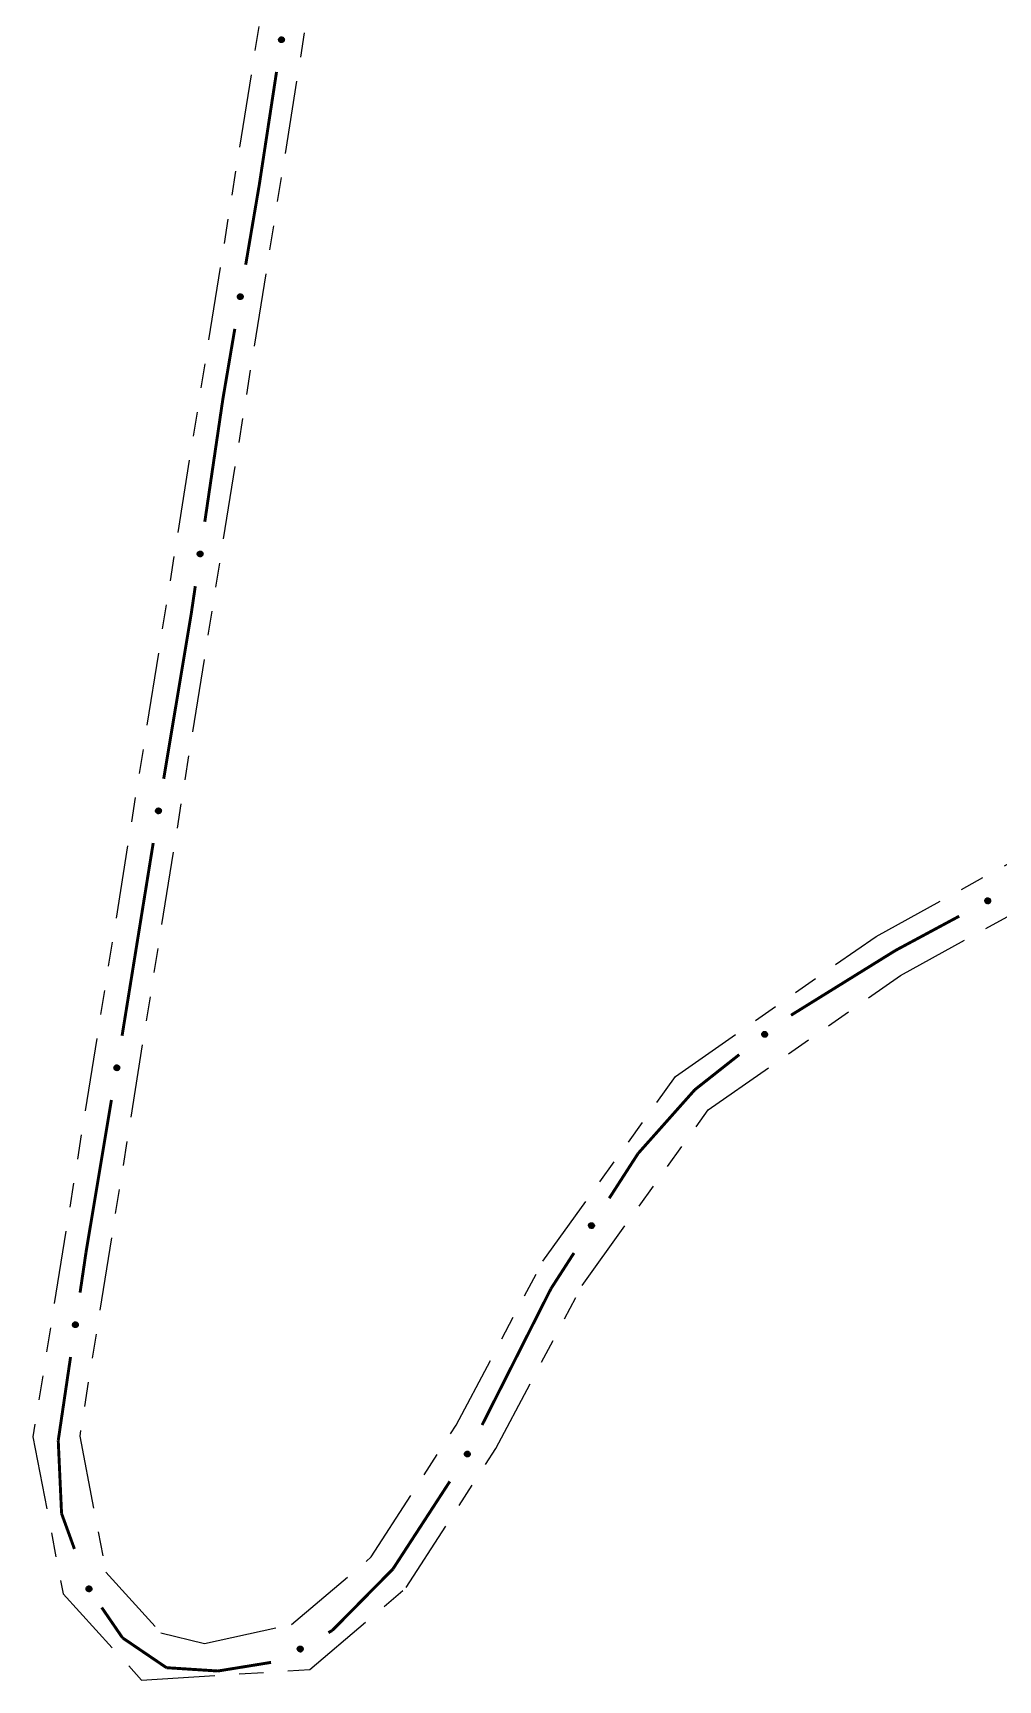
# Model space of a CAD drawing. Extents: x 209193 to 212081, y 4877574 to 4880493.
# Drawn here: x 211621 to 211680.4, y 4878668.2 to 4878769.4 of the extents above; entities that cross this region are included whole.
import ezdxf

# ---------------------------------------------------------------- set-up
doc = ezdxf.new("R2010")
doc.units = 0
doc.header["$LTSCALE"] = 1.5
doc.header["$MEASUREMENT"] = 0
doc.linetypes.add('TRACO_25', pattern=[8, 3, -1, 1, -1, 1, -1])
doc.layers.add('SV-EIXO-RUA-N-PAV', color=6, linetype='CONTINUOUS')
doc.layers.add('SV-RUA-NAO-PAV', color=7, linetype='CONTINUOUS')

msp = doc.modelspace()

# ---------------------------------------------------------------- linework, layer by layer
at = {"layer": 'SV-EIXO-RUA-N-PAV'}
for points in [[(211636.44934, 4878769.118975), (211636.478863, 4878769.079982), (211636.496264, 4878769.040433), (211636.501282, 4878769.00327), (211636.497154, 4878768.969274), (211636.489014, 4878768.934969), (211636.473176, 4878768.902194), (211636.44754, 4878768.869711), (211636.408633, 4878768.839821), (211636.366947, 4878768.824658), (211636.330776, 4878768.817789), (211636.295079, 4878768.820052), (211636.261886, 4878768.828519), (211636.228385, 4878768.846096), (211636.195721, 4878768.872397), (211636.166611, 4878768.912247), (211636.149818, 4878768.951137), (211636.145908, 4878768.98721), (211636.148411, 4878769.023083), (211636.157141, 4878769.058006), (211636.172874, 4878769.090089), (211636.199414, 4878769.122929), (211636.239126, 4878769.151139), (211636.277723, 4878769.168331), (211636.313732, 4878769.172747), (211636.348994, 4878769.169488), (211636.3835, 4878769.161741), (211636.417109, 4878769.147192), (211636.44934, 4878769.118975)], [(211633.920398, 4878753.318788), (211633.949263, 4878753.279306), (211633.965998, 4878753.23947), (211633.970392, 4878753.202228), (211633.965695, 4878753.168306), (211633.95698, 4878753.134143), (211633.940594, 4878753.101638), (211633.914417, 4878753.06959), (211633.875014, 4878753.040356), (211633.83308, 4878753.025895), (211633.796799, 4878753.019633), (211633.761144, 4878753.022495), (211633.728098, 4878753.031517), (211633.694897, 4878753.049654), (211633.662678, 4878753.0765), (211633.634242, 4878753.116832), (211633.618103, 4878753.155998), (211633.614799, 4878753.192132), (211633.617903, 4878753.227958), (211633.627218, 4878753.262729), (211633.643486, 4878753.294544), (211633.670574, 4878753.326935), (211633.710754, 4878753.354474), (211633.749633, 4878753.371016), (211633.785711, 4878753.374828), (211633.820914, 4878753.370977), (211633.855285, 4878753.362653), (211633.888646, 4878753.347542), (211633.920398, 4878753.318788)], [(211631.447522, 4878737.514446), (211631.47725, 4878737.47561), (211631.494858, 4878737.436153), (211631.500073, 4878737.399017), (211631.496124, 4878737.364999), (211631.488164, 4878737.330652), (211631.472499, 4878737.297794), (211631.447034, 4878737.265177), (211631.408285, 4878737.235082), (211631.36668, 4878737.2197), (211631.330545, 4878737.21264), (211631.294837, 4878737.214715), (211631.2616, 4878737.223007), (211631.228007, 4878737.240408), (211631.195204, 4878737.266536), (211631.165886, 4878737.306232), (211631.148888, 4878737.345033), (211631.144788, 4878737.381085), (211631.147102, 4878737.416971), (211631.155648, 4878737.451939), (211631.171211, 4878737.484105), (211631.197578, 4878737.517085), (211631.237142, 4878737.545503), (211631.275647, 4878737.562898), (211631.311632, 4878737.567503), (211631.346911, 4878737.56443), (211631.381458, 4878737.556865), (211631.415143, 4878737.542493), (211631.447522, 4878737.514446)], [(211628.890073, 4878721.719133), (211628.919259, 4878721.679887), (211628.936317, 4878721.640189), (211628.941015, 4878721.602984), (211628.936594, 4878721.569025), (211628.928158, 4878721.534792), (211628.912037, 4878721.502154), (211628.886122, 4878721.469894), (211628.846959, 4878721.44034), (211628.805144, 4878721.425538), (211628.768915, 4878721.418981), (211628.733238, 4878721.421552), (211628.70012, 4878721.430305), (211628.666772, 4878721.44817), (211628.634336, 4878721.474752), (211628.605571, 4878721.514852), (211628.589114, 4878721.553885), (211628.585515, 4878721.589991), (211628.588327, 4878721.625841), (211628.597359, 4878721.660687), (211628.613367, 4878721.692633), (211628.64019, 4878721.725243), (211628.680144, 4878721.753109), (211628.718888, 4878721.769968), (211628.754934, 4878721.774073), (211628.790166, 4878721.770509), (211628.824604, 4878721.762466), (211628.858087, 4878721.747627), (211628.890073, 4878721.719133)], [(211679.551004, 4878716.098283), (211679.564412, 4878716.145318), (211679.585554, 4878716.183), (211679.612233, 4878716.209354), (211679.64188, 4878716.226495), (211679.674187, 4878716.240614), (211679.709899, 4878716.247664), (211679.751268, 4878716.246708), (211679.798545, 4878716.233589), (211679.835723, 4878716.209395), (211679.86296, 4878716.184621), (211679.882613, 4878716.154735), (211679.895804, 4878716.123122), (211679.901899, 4878716.085784), (211679.900522, 4878716.043869), (211679.88618, 4878715.99665), (211679.8652, 4878715.95985), (211679.838725, 4878715.935037), (211679.808555, 4878715.915469), (211679.7754, 4878715.901449), (211679.740305, 4878715.894731), (211679.698106, 4878715.896195), (211679.651688, 4878715.910968), (211679.614745, 4878715.931473), (211679.589567, 4878715.957593), (211679.570971, 4878715.987729), (211679.556415, 4878716.01996), (211679.547834, 4878716.055563), (211679.551004, 4878716.098283)], [(211665.841332, 4878707.850916), (211665.846327, 4878707.899568), (211665.86057, 4878707.940361), (211665.882241, 4878707.970966), (211665.908444, 4878707.993016), (211665.937791, 4878708.012556), (211665.971725, 4878708.025728), (211666.012627, 4878708.032005), (211666.061467, 4878708.027337), (211666.102297, 4878708.01), (211666.133438, 4878707.990359), (211666.158004, 4878707.964361), (211666.176508, 4878707.935533), (211666.189025, 4878707.899832), (211666.194982, 4878707.85832), (211666.189098, 4878707.809322), (211666.174861, 4878707.769426), (211666.153122, 4878707.740374), (211666.126829, 4878707.715843), (211666.096629, 4878707.696253), (211666.063244, 4878707.683515), (211666.021437, 4878707.677593), (211665.973153, 4878707.68404), (211665.933199, 4878707.697786), (211665.90385, 4878707.719111), (211665.880281, 4878707.745541), (211665.860325, 4878707.774738), (211665.845664, 4878707.808298), (211665.841332, 4878707.850916)], [(211626.331985, 4878705.924407), (211626.360973, 4878705.885015), (211626.377832, 4878705.845232), (211626.382343, 4878705.808004), (211626.377752, 4878705.774067), (211626.369144, 4878705.739877), (211626.35286, 4878705.707321), (211626.326783, 4878705.675191), (211626.287472, 4878705.645835), (211626.245583, 4878705.631242), (211626.209322, 4878705.624867), (211626.173658, 4878705.627617), (211626.140585, 4878705.636536), (211626.107327, 4878705.654569), (211626.075024, 4878705.681313), (211626.046461, 4878705.721557), (211626.030201, 4878705.760672), (211626.026783, 4878705.796796), (211626.029775, 4878705.832631), (211626.038981, 4878705.867431), (211626.05515, 4878705.899297), (211626.082136, 4878705.931772), (211626.122229, 4878705.959437), (211626.161057, 4878705.976101), (211626.197123, 4878705.980025), (211626.232337, 4878705.976285), (211626.266735, 4878705.968068), (211626.300142, 4878705.953062), (211626.331985, 4878705.924407)], [(211655.209193, 4878696.041545), (211655.198172, 4878696.089196), (211655.198443, 4878696.132402), (211655.209042, 4878696.168374), (211655.226696, 4878696.197719), (211655.248139, 4878696.225706), (211655.275983, 4878696.249153), (211655.312651, 4878696.268332), (211655.360373, 4878696.279723), (211655.404616, 4878696.276536), (211655.440438, 4878696.268032), (211655.472097, 4878696.251385), (211655.498936, 4878696.230099), (211655.522335, 4878696.200371), (211655.541408, 4878696.163022), (211655.551701, 4878696.114758), (211655.551144, 4878696.072401), (211655.539979, 4878696.037877), (211655.523042, 4878696.006155), (211655.500809, 4878695.977845), (211655.473344, 4878695.954986), (211655.435704, 4878695.935851), (211655.387934, 4878695.926323), (211655.345681, 4878695.926396), (211655.311009, 4878695.937073), (211655.280154, 4878695.954451), (211655.251822, 4878695.975616), (211655.227087, 4878696.002624), (211655.209193, 4878696.041545)], [(211623.782237, 4878690.131511), (211623.811954, 4878690.092667), (211623.829551, 4878690.053205), (211623.834755, 4878690.016067), (211623.830796, 4878689.982051), (211623.822827, 4878689.947706), (211623.807152, 4878689.914852), (211623.781678, 4878689.882242), (211623.742921, 4878689.852158), (211623.701311, 4878689.836788), (211623.665175, 4878689.829739), (211623.629467, 4878689.831824), (211623.596232, 4878689.840125), (211623.562644, 4878689.857535), (211623.529849, 4878689.883674), (211623.500542, 4878689.923378), (211623.483555, 4878689.962183), (211623.479465, 4878689.998237), (211623.481789, 4878690.034122), (211623.490345, 4878690.069088), (211623.505918, 4878690.101249), (211623.532294, 4878690.134221), (211623.571865, 4878690.162628), (211623.610376, 4878690.180012), (211623.646362, 4878690.184607), (211623.68164, 4878690.181524), (211623.716185, 4878690.17395), (211623.749866, 4878690.159568), (211623.782237, 4878690.131511)], [(211647.585312, 4878681.981656), (211647.569374, 4878682.027895), (211647.565131, 4878682.070894), (211647.571914, 4878682.107776), (211647.586406, 4878682.138804), (211647.604808, 4878682.168878), (211647.63005, 4878682.195105), (211647.664514, 4878682.218009), (211647.710785, 4878682.234323), (211647.755119, 4878682.235775), (211647.791634, 4878682.231059), (211647.824859, 4878682.21781), (211647.853774, 4878682.199445), (211647.880151, 4878682.172323), (211647.90302, 4878682.137171), (211647.918299, 4878682.090246), (211647.92217, 4878682.048063), (211647.914672, 4878682.012561), (211647.901141, 4878681.979243), (211647.881986, 4878681.948766), (211647.85706, 4878681.923163), (211647.821625, 4878681.900201), (211647.77511, 4878681.885735), (211647.733082, 4878681.881394), (211647.697484, 4878681.888391), (211647.664982, 4878681.902451), (211647.634594, 4878681.920541), (211647.607174, 4878681.944817), (211647.585312, 4878681.981656)], [(211624.498352, 4878673.951536), (211624.546558, 4878673.943278), (211624.5863, 4878673.926323), (211624.615377, 4878673.902641), (211624.635615, 4878673.875015), (211624.653135, 4878673.844419), (211624.663994, 4878673.809675), (211624.667505, 4878673.768444), (211624.65956, 4878673.720029), (211624.639516, 4878673.680458), (211624.617824, 4878673.650709), (211624.590231, 4878673.627948), (211624.560224, 4878673.611425), (211624.523761, 4878673.601339), (211624.481943, 4878673.598189), (211624.433452, 4878673.607356), (211624.394604, 4878673.624246), (211624.367081, 4878673.64789), (211624.344374, 4878673.675775), (211624.326861, 4878673.707224), (211624.316398, 4878673.741391), (211624.313303, 4878673.783502), (211624.322985, 4878673.831242), (211624.339388, 4878673.870181), (211624.362639, 4878673.898028), (211624.390595, 4878673.919765), (211624.421068, 4878673.937712), (211624.455539, 4878673.950082), (211624.498352, 4878673.951536)], [(211637.294497, 4878670.10379), (211637.306457, 4878670.151213), (211637.326434, 4878670.189526), (211637.352293, 4878670.216684), (211637.381401, 4878670.234726), (211637.41326, 4878670.249829), (211637.448739, 4878670.257969), (211637.490118, 4878670.258282), (211637.537775, 4878670.246618), (211637.575677, 4878670.223574), (211637.60366, 4878670.199647), (211637.62422, 4878670.170377), (211637.638373, 4878670.139183), (211637.64561, 4878670.102049), (211637.645518, 4878670.060112), (211637.632629, 4878670.012476), (211637.612787, 4878669.975049), (211637.587085, 4878669.949437), (211637.557529, 4878669.928954), (211637.524819, 4878669.913924), (211637.489946, 4878669.906134), (211637.447722, 4878669.906304), (211637.400873, 4878669.919647), (211637.363319, 4878669.939012), (211637.337353, 4878669.964347), (211637.317842, 4878669.993899), (211637.302305, 4878670.025669), (211637.292637, 4878670.060993), (211637.294497, 4878670.10379)]]:
    msp.add_lwpolyline(points, close=True, dxfattribs=at)
for points in [[(211636.157141, 4878769.058006), (211636.149818, 4878768.951137)], [(211636.164981, 4878769.069661), (211636.1587, 4878768.938108)], [(211636.172874, 4878769.090089), (211636.166611, 4878768.912247)], [(211636.187665, 4878769.100706), (211636.181878, 4878768.900061)], [(211636.199414, 4878769.122929), (211636.195721, 4878768.872397)], [(211636.220203, 4878769.133008), (211636.212007, 4878768.862333)], [(211636.239126, 4878769.151139), (211636.228385, 4878768.846096)], [(211636.257107, 4878769.157741), (211636.244812, 4878768.842141)], [(211636.277723, 4878769.168331), (211636.261886, 4878768.828519)], [(211636.294443, 4878769.167224), (211636.278442, 4878768.827344)], [(211636.313732, 4878769.172747), (211636.295079, 4878768.820052)], [(211636.330544, 4878769.168614), (211636.31061, 4878768.821053)], [(211636.348994, 4878769.169488), (211636.330776, 4878768.817789)], [(211636.366758, 4878769.161705), (211636.351375, 4878768.825872)], [(211636.3835, 4878769.161741), (211636.366947, 4878768.824658)], [(211636.399451, 4878769.149812), (211636.388917, 4878768.836704)], [(211636.417109, 4878769.147192), (211636.408633, 4878768.839821)], [(211636.43132, 4878769.132524), (211636.426758, 4878768.858534)], [(211636.44934, 4878769.118975), (211636.44754, 4878768.869711)], [(211636.464558, 4878769.097082), (211636.461057, 4878768.893327)], [(211636.478863, 4878769.079982), (211636.473176, 4878768.902194)], [(211636.48888, 4878769.05748), (211636.481456, 4878768.927482)], [(211636.496264, 4878769.040433), (211636.489014, 4878768.934969)], [(211633.627218, 4878753.262729), (211633.618103, 4878753.155998)], [(211633.635252, 4878753.274252), (211633.626765, 4878753.142822)], [(211633.643486, 4878753.294544), (211633.634242, 4878753.116832)], [(211633.658453, 4878753.304912), (211633.649302, 4878753.104392)], [(211633.670574, 4878753.326935), (211633.662678, 4878753.0765)], [(211633.691529, 4878753.336663), (211633.678793, 4878753.066164)], [(211633.710754, 4878753.354474), (211633.694897, 4878753.049654)], [(211633.728843, 4878753.360773), (211633.711256, 4878753.045424)], [(211633.749633, 4878753.371016), (211633.728098, 4878753.031517)], [(211633.766333, 4878753.369629), (211633.744632, 4878753.030066)], [(211633.785711, 4878753.374828), (211633.761144, 4878753.022495)], [(211633.802452, 4878753.370414), (211633.77669, 4878753.023236)], [(211633.820914, 4878753.370977), (211633.796799, 4878753.019633)], [(211633.838545, 4878753.362898), (211633.81753, 4878753.02737)], [(211633.855285, 4878753.362653), (211633.83308, 4878753.025895)], [(211633.871034, 4878753.350458), (211633.855249, 4878753.037571)], [(211633.888646, 4878753.347542), (211633.875014, 4878753.040356)], [(211633.902608, 4878753.332637), (211633.893451, 4878753.058763)], [(211633.920398, 4878753.318788), (211633.914417, 4878753.06959)], [(211633.935247, 4878753.296643), (211633.928329, 4878753.092976)], [(211633.949263, 4878753.279306), (211633.940594, 4878753.101638)], [(211633.958901, 4878753.256639), (211633.949297, 4878753.126783)], [(211633.965998, 4878753.23947), (211633.95698, 4878753.134143)], [(211631.155648, 4878737.451939), (211631.148888, 4878737.345033)], [(211631.163426, 4878737.463636), (211631.157838, 4878737.332051)], [(211631.171211, 4878737.484105), (211631.165886, 4878737.306232)], [(211631.185946, 4878737.4948), (211631.181216, 4878737.294127)], [(211631.197578, 4878737.517085), (211631.195204, 4878737.266536)], [(211631.218314, 4878737.527272), (211631.211543, 4878737.256558)], [(211631.237142, 4878737.545503), (211631.228007, 4878737.240408)], [(211631.255087, 4878737.552199), (211631.244455, 4878737.236539)], [(211631.275647, 4878737.562898), (211631.2616, 4878737.223007)], [(211631.292373, 4878737.561879), (211631.278162, 4878737.22192)], [(211631.311632, 4878737.567503), (211631.294837, 4878737.214715)], [(211631.328466, 4878737.563459), (211631.310362, 4878737.215798)], [(211631.346911, 4878737.56443), (211631.330545, 4878737.21264)], [(211631.364716, 4878737.556741), (211631.351102, 4878737.220832)], [(211631.381458, 4878737.556865), (211631.36668, 4878737.2197)], [(211631.397471, 4878737.54502), (211631.388587, 4878737.231861)], [(211631.415143, 4878737.542493), (211631.408285, 4878737.235082)], [(211631.429431, 4878737.5279), (211631.426312, 4878737.25389)], [(211631.447522, 4878737.514446), (211631.447034, 4878737.265177)], [(211631.462855, 4878737.492634), (211631.460427, 4878737.288863)], [(211631.47725, 4878737.47561), (211631.472499, 4878737.297794)], [(211631.487385, 4878737.45316), (211631.480645, 4878737.323125)], [(211631.494858, 4878737.436153), (211631.488164, 4878737.330652)], [(211628.597359, 4878721.660687), (211628.589114, 4878721.553885)], [(211628.605299, 4878721.672274), (211628.597883, 4878721.54078)], [(211628.613367, 4878721.692633), (211628.605571, 4878721.514852)], [(211628.62825, 4878721.703122), (211628.620732, 4878721.502535)], [(211628.64019, 4878721.725243), (211628.634336, 4878721.474752)], [(211628.661065, 4878721.735142), (211628.650534, 4878721.464548)], [(211628.680144, 4878721.753109), (211628.666772, 4878721.44817)], [(211628.698181, 4878721.759556), (211628.683165, 4878721.444074)], [(211628.718888, 4878721.769968), (211628.70012, 4878721.430305)], [(211628.735598, 4878721.768717), (211628.716665, 4878721.428988)], [(211628.754934, 4878721.774073), (211628.733238, 4878721.421552)], [(211628.77171, 4878721.769795), (211628.748777, 4878721.422419)], [(211628.790166, 4878721.770509), (211628.768915, 4878721.418981)], [(211628.807863, 4878721.762574), (211628.789583, 4878721.426886)], [(211628.824604, 4878721.762466), (211628.805144, 4878721.425538)], [(211628.840452, 4878721.750399), (211628.827217, 4878721.437394)], [(211628.858087, 4878721.747627), (211628.846959, 4878721.44034)], [(211628.87217, 4878721.732837), (211628.865245, 4878721.458896)], [(211628.890073, 4878721.719133), (211628.886122, 4878721.469894)], [(211628.905102, 4878721.697109), (211628.899843, 4878721.493392)], [(211628.919259, 4878721.679887), (211628.912037, 4878721.502154)], [(211628.92908, 4878721.657299), (211628.920535, 4878721.52737)], [(211628.936317, 4878721.640189), (211628.928158, 4878721.534792)], [(211679.547834, 4878716.055563), (211679.798545, 4878716.233589)], [(211679.551004, 4878716.098283), (211679.751268, 4878716.246708)], [(211679.551012, 4878716.075738), (211679.772694, 4878716.236822)], [(211679.556357, 4878716.039878), (211679.812888, 4878716.219709)], [(211679.556415, 4878716.01996), (211679.835723, 4878716.209395)], [(211679.559349, 4878716.123607), (211679.72427, 4878716.243311)], [(211679.564412, 4878716.145318), (211679.709899, 4878716.247664)], [(211679.566509, 4878716.006604), (211679.844116, 4878716.196222)], [(211679.570971, 4878715.987729), (211679.86296, 4878716.184621)], [(211679.576371, 4878716.166851), (211679.684714, 4878716.239076)], [(211679.585554, 4878716.183), (211679.674187, 4878716.240614)], [(211679.582761, 4878715.973512), (211679.872476, 4878716.166544)], [(211679.589567, 4878715.957593), (211679.882613, 4878716.154735)], [(211679.605576, 4878715.9455), (211679.886788, 4878716.137057)], [(211679.614745, 4878715.931473), (211679.895804, 4878716.123122)], [(211679.635602, 4878715.921367), (211679.895183, 4878716.101288)], [(211679.651688, 4878715.910968), (211679.901899, 4878716.085784)], [(211679.677553, 4878715.906747), (211679.898772, 4878716.062934)], [(211679.698106, 4878715.896195), (211679.900522, 4878716.043869)], [(211679.722928, 4878715.900167), (211679.886738, 4878716.016176)], [(211679.740305, 4878715.894731), (211679.88618, 4878715.99665)], [(211679.761373, 4878715.900706), (211679.870271, 4878715.97478)], [(211679.7754, 4878715.901449), (211679.8652, 4878715.95985)], [(211665.841332, 4878707.850916), (211666.012627, 4878708.032005)], [(211665.84513, 4878707.877306), (211665.986635, 4878708.02395)], [(211665.845272, 4878707.828717), (211666.035449, 4878708.02601)], [(211665.845664, 4878707.808298), (211666.061467, 4878708.027337)], [(211665.846327, 4878707.899568), (211665.971725, 4878708.025728)], [(211665.854346, 4878707.922857), (211665.948425, 4878708.012879)], [(211665.856793, 4878707.79434), (211666.078013, 4878708.016172)], [(211665.860325, 4878707.774738), (211666.102297, 4878708.01)], [(211665.86057, 4878707.940361), (211665.937791, 4878708.012556)], [(211665.872595, 4878707.763347), (211666.112859, 4878707.998494)], [(211665.880281, 4878707.745541), (211666.133438, 4878707.990359)], [(211665.894371, 4878707.733599), (211666.145962, 4878707.974219)], [(211665.90385, 4878707.719111), (211666.158004, 4878707.964361)], [(211665.921724, 4878707.709997), (211666.1652, 4878707.947682)], [(211665.933199, 4878707.697786), (211666.176508, 4878707.935533)], [(211665.9555, 4878707.691473), (211666.179707, 4878707.913927)], [(211665.973153, 4878707.68404), (211666.189025, 4878707.899832)], [(211665.999359, 4878707.684398), (211666.189932, 4878707.876787)], [(211666.021437, 4878707.677593), (211666.194982, 4878707.85832)], [(211666.045185, 4878707.685835), (211666.186242, 4878707.828646)], [(211666.063244, 4878707.683515), (211666.189098, 4878707.809322)], [(211666.082947, 4878707.693074), (211666.17725, 4878707.785012)], [(211666.096629, 4878707.696253), (211666.174861, 4878707.769426)], [(211626.038981, 4878705.867431), (211626.030201, 4878705.760672)], [(211626.046979, 4878705.878979), (211626.038903, 4878705.747523)], [(211626.05515, 4878705.899297), (211626.046461, 4878705.721557)], [(211626.070084, 4878705.909711), (211626.06156, 4878705.709164)], [(211626.082136, 4878705.931772), (211626.075024, 4878705.681313)], [(211626.10306, 4878705.941566), (211626.091171, 4878705.671028)], [(211626.122229, 4878705.959437), (211626.107327, 4878705.654569)], [(211626.140299, 4878705.965793), (211626.123698, 4878705.65039)], [(211626.161057, 4878705.976101), (211626.140585, 4878705.636536)], [(211626.177761, 4878705.974766), (211626.157123, 4878705.635136)], [(211626.197123, 4878705.980025), (211626.173658, 4878705.627617)], [(211626.213877, 4878705.975663), (211626.189202, 4878705.628406)], [(211626.232337, 4878705.976285), (211626.209322, 4878705.624867)], [(211626.249994, 4878705.96826), (211626.230029, 4878705.632669)], [(211626.266735, 4878705.968068), (211626.245583, 4878705.631242)], [(211626.282521, 4878705.955922), (211626.267716, 4878705.642988)], [(211626.300142, 4878705.953062), (211626.287472, 4878705.645835)], [(211626.314151, 4878705.938201), (211626.305851, 4878705.664298)], [(211626.331985, 4878705.924407), (211626.326783, 4878705.675191)], [(211626.346903, 4878705.902308), (211626.340622, 4878705.69862)], [(211626.360973, 4878705.885015), (211626.35286, 4878705.707321)], [(211626.370681, 4878705.862378), (211626.361484, 4878705.732494)], [(211626.377832, 4878705.845232), (211626.369144, 4878705.739877)], [(211655.198172, 4878696.089196), (211655.275983, 4878696.249153)], [(211655.19822, 4878696.113826), (211655.258096, 4878696.229453)], [(211655.198443, 4878696.132402), (211655.248139, 4878696.225706)], [(211655.204245, 4878696.067745), (211655.290666, 4878696.252297)], [(211655.209193, 4878696.041545), (211655.312651, 4878696.268332)], [(211655.220107, 4878696.021818), (211655.336185, 4878696.270046)], [(211655.227087, 4878696.002624), (211655.360373, 4878696.279723)], [(211655.242135, 4878695.99302), (211655.379641, 4878696.274515)], [(211655.251822, 4878695.975616), (211655.404616, 4878696.276536)], [(211655.267118, 4878695.968811), (211655.418334, 4878696.269068)], [(211655.280154, 4878695.954451), (211655.440438, 4878696.268032)], [(211655.297351, 4878695.947712), (211655.457512, 4878696.256815)], [(211655.311009, 4878695.937073), (211655.472097, 4878696.251385)], [(211655.330871, 4878695.934235), (211655.484304, 4878696.237934)], [(211655.345681, 4878695.926396), (211655.498936, 4878696.230099)], [(211655.368825, 4878695.927641), (211655.508956, 4878696.210691)], [(211655.387934, 4878695.926323), (211655.522335, 4878696.200371)], [(211655.412612, 4878695.935143), (211655.530653, 4878696.17886)], [(211655.435704, 4878695.935851), (211655.541408, 4878696.163022)], [(211655.455506, 4878695.951337), (211655.542744, 4878696.132117)], [(211655.473344, 4878695.954986), (211655.551701, 4878696.114758)], [(211655.488892, 4878695.970408), (211655.54836, 4878696.087921)], [(211655.500809, 4878695.977845), (211655.551144, 4878696.072401)], [(211623.490345, 4878690.069088), (211623.483555, 4878689.962183)], [(211623.498127, 4878690.080782), (211623.492501, 4878689.949199)], [(211623.505918, 4878690.101249), (211623.500542, 4878689.923378)], [(211623.520656, 4878690.11194), (211623.515869, 4878689.911268)], [(211623.532294, 4878690.134221), (211623.529849, 4878689.883674)], [(211623.553032, 4878690.144403), (211623.546185, 4878689.873691)], [(211623.571865, 4878690.162628), (211623.562644, 4878689.857535)], [(211623.589813, 4878690.169319), (211623.579091, 4878689.853662)], [(211623.610376, 4878690.180012), (211623.596232, 4878689.840125)], [(211623.627102, 4878690.178989), (211623.612794, 4878689.839033)], [(211623.646362, 4878690.184607), (211623.629467, 4878689.831824)], [(211623.663195, 4878690.180559), (211623.644992, 4878689.832902)], [(211623.68164, 4878690.181524), (211623.665175, 4878689.829739)], [(211623.699443, 4878690.17383), (211623.685733, 4878689.837924)], [(211623.716185, 4878690.17395), (211623.701311, 4878689.836788)], [(211623.732195, 4878690.1621), (211623.723221, 4878689.848944)], [(211623.749866, 4878690.159568), (211623.742921, 4878689.852158)], [(211623.764149, 4878690.144971), (211623.760953, 4878689.870961)], [(211623.782237, 4878690.131511), (211623.781678, 4878689.882242)], [(211623.797564, 4878690.109695), (211623.795078, 4878689.905925)], [(211623.811954, 4878690.092667), (211623.807152, 4878689.914852)], [(211623.822082, 4878690.070215), (211623.815306, 4878689.940181)], [(211623.829551, 4878690.053205), (211623.822827, 4878689.947706)], [(211647.565131, 4878682.070894), (211647.604808, 4878682.168878)], [(211647.566849, 4878682.052396), (211647.614319, 4878682.173645)], [(211647.569374, 4878682.027895), (211647.63005, 4878682.195105)], [(211647.577654, 4878682.007195), (211647.644325, 4878682.199766)], [(211647.585312, 4878681.981656), (211647.664514, 4878682.218009)], [(211647.598227, 4878681.963177), (211647.68774, 4878682.222172)], [(211647.607174, 4878681.944817), (211647.710785, 4878682.234323)], [(211647.623142, 4878681.936837), (211647.730493, 4878682.231156)], [(211647.634594, 4878681.920541), (211647.755119, 4878682.235775)], [(211647.650518, 4878681.91537), (211647.769542, 4878682.22978)], [(211647.664982, 4878681.902451), (211647.791634, 4878682.231059)], [(211647.68279, 4878681.897545), (211647.809786, 4878682.221687)], [(211647.697484, 4878681.888391), (211647.824859, 4878682.21781)], [(211647.717534, 4878681.887643), (211647.838404, 4878682.205707)], [(211647.733082, 4878681.881394), (211647.853774, 4878682.199445)], [(211647.755968, 4878681.88505), (211647.865767, 4878682.181189)], [(211647.77511, 4878681.885735), (211647.880151, 4878682.172323)], [(211647.798733, 4878681.897085), (211647.89067, 4878682.151799)], [(211647.821625, 4878681.900201), (211647.90302, 4878682.137171)], [(211647.839701, 4878681.91767), (211647.907577, 4878682.106574)], [(211647.85706, 4878681.923163), (211647.918299, 4878682.090246)], [(211647.870912, 4878681.940125), (211647.917779, 4878682.063207)], [(211647.881986, 4878681.948766), (211647.92217, 4878682.048063)], [(211624.313303, 4878673.783502), (211624.481943, 4878673.598189)], [(211624.316398, 4878673.741391), (211624.433452, 4878673.607356)], [(211624.319929, 4878673.759253), (211624.452924, 4878673.608906)], [(211624.321578, 4878673.805072), (211624.500707, 4878673.601985)], [(211624.322985, 4878673.831242), (211624.523761, 4878673.601339)], [(211624.32461, 4878673.721089), (211624.409994, 4878673.620814)], [(211624.326861, 4878673.707224), (211624.394604, 4878673.624246)], [(211624.331589, 4878673.848355), (211624.538451, 4878673.609688)], [(211624.339388, 4878673.870181), (211624.560224, 4878673.611425)], [(211624.352343, 4878673.880808), (211624.573106, 4878673.621891)], [(211624.362639, 4878673.898028), (211624.590231, 4878673.627948)], [(211624.377732, 4878673.906511), (211624.600878, 4878673.6393)], [(211624.390595, 4878673.919765), (211624.617824, 4878673.650709)], [(211624.408878, 4878673.926236), (211624.627325, 4878673.670694)], [(211624.421068, 4878673.937712), (211624.639516, 4878673.680458)], [(211624.440864, 4878673.939917), (211624.647307, 4878673.704272)], [(211624.455539, 4878673.950082), (211624.65956, 4878673.720029)], [(211624.475939, 4878673.949098), (211624.659987, 4878673.746077)], [(211624.498352, 4878673.951536), (211624.667505, 4878673.768444)], [(211624.524427, 4878673.945971), (211624.661217, 4878673.794919)], [(211624.546558, 4878673.943278), (211624.663994, 4878673.809675)], [(211624.569255, 4878673.933711), (211624.652742, 4878673.833788)], [(211624.5863, 4878673.926323), (211624.653135, 4878673.844419)], [(211637.292637, 4878670.060993), (211637.537775, 4878670.246618)], [(211637.294497, 4878670.10379), (211637.490118, 4878670.258282)], [(211637.295195, 4878670.081255), (211637.511837, 4878670.249057)], [(211637.301637, 4878670.045576), (211637.552537, 4878670.233183)], [(211637.302061, 4878670.129357), (211637.463237, 4878670.254059)], [(211637.302305, 4878670.025669), (211637.575677, 4878670.223574)], [(211637.306457, 4878670.151213), (211637.448739, 4878670.257969)], [(211637.312804, 4878670.012628), (211637.584469, 4878670.210664)], [(211637.317751, 4878670.173102), (211637.423829, 4878670.248614)], [(211637.317842, 4878669.993899), (211637.60366, 4878670.199647)], [(211637.326434, 4878670.189526), (211637.41326, 4878670.249829)], [(211637.330062, 4878669.98005), (211637.613725, 4878670.18187)], [(211637.337353, 4878669.964347), (211637.62422, 4878670.170377)], [(211637.353726, 4878669.95275), (211637.628935, 4878670.152835)], [(211637.363319, 4878669.939012), (211637.638373, 4878670.139183)], [(211637.384477, 4878669.929549), (211637.638422, 4878670.117341)], [(211637.400873, 4878669.919647), (211637.64561, 4878670.102049)], [(211637.426856, 4878669.916222), (211637.643185, 4878670.079114)], [(211637.447722, 4878669.906304), (211637.645518, 4878670.060112)], [(211637.472411, 4878669.911035), (211637.63259, 4878670.032009)], [(211637.489946, 4878669.906134), (211637.632629, 4878670.012476)], [(211637.510822, 4878669.912752), (211637.617399, 4878669.990128)], [(211637.524819, 4878669.913924), (211637.612787, 4878669.975049)]]:
    msp.add_lwpolyline(points, dxfattribs=at)
at = {"layer": 'SV-EIXO-RUA-N-PAV', "const_width": 0.18}
for points in [[(211636.01699, 4878767.016462), (211635.111452, 4878761.085189)], [(211635.111452, 4878761.085189), (211634.963525, 4878760.116272)], [(211634.963525, 4878760.116272), (211634.122777, 4878755.167323)], [(211633.452839, 4878751.223824), (211632.782901, 4878747.280326)], [(211632.720785, 4878746.914689), (211631.609109, 4878739.366993)], [(211632.782901, 4878747.280326), (211632.720785, 4878746.914689)], [(211631.02625, 4878735.409686), (211630.880535, 4878734.420359)], [(211630.880535, 4878734.420359), (211630.783873, 4878733.764077)], [(211630.783873, 4878733.764077), (211629.084541, 4878723.568081)], [(211628.4396, 4878719.620429), (211626.526251, 4878707.773948)], [(211674.058562, 4878713.018731), (211677.968356, 4878715.121931)], [(211667.634208, 4878709.032818), (211673.582359, 4878712.723277)], [(211673.582359, 4878712.723277), (211674.058562, 4878713.018731)], [(211661.723492, 4878704.455542), (211664.453313, 4878706.613401)], [(211658.231953, 4878700.530747), (211661.377663, 4878704.0668)], [(211661.377663, 4878704.0668), (211661.723492, 4878704.455542)], [(211625.870983, 4878703.827991), (211624.391392, 4878694.950445)], [(211656.462623, 4878697.784072), (211658.087241, 4878700.306098)], [(211658.087241, 4878700.306098), (211658.231953, 4878700.530747)], [(211624.391392, 4878694.950445), (211624.31051, 4878694.465154)], [(211624.31051, 4878694.465154), (211623.94435, 4878691.984012)], [(211652.87996, 4878692.222414), (211654.296465, 4878694.42137)], [(211648.649867, 4878683.845579), (211652.706732, 4878691.879373)], [(211652.706732, 4878691.879373), (211652.87996, 4878692.222414)], [(211623.360367, 4878688.026871), (211622.630388, 4878683.080445)], [(211622.630388, 4878683.080445), (211622.602969, 4878682.894655)], [(211622.602969, 4878682.894655), (211622.776072, 4878679.08639)], [(211643.169915, 4878674.994093), (211646.667549, 4878680.378091)], [(211622.776072, 4878679.08639), (211622.806855, 4878678.409175)], [(211622.806855, 4878678.409175), (211623.598485, 4878676.226194)], [(211639.449005, 4878671.222212), (211642.762837, 4878674.581439)], [(211642.762837, 4878674.581439), (211643.169915, 4878674.994093)], [(211625.274497, 4878672.626345), (211626.406368, 4878670.977446)], [(211626.406368, 4878670.977446), (211626.55325, 4878670.76347)], [(211626.55325, 4878670.76347), (211628.820206, 4878669.223651)], [(211639.205451, 4878671.081408), (211639.449005, 4878671.222212)], [(211628.820206, 4878669.223651), (211629.254733, 4878668.928501)], [(211629.254733, 4878668.928501), (211631.72431, 4878668.769172)], [(211631.72431, 4878668.769172), (211632.414957, 4878668.724615)], [(211632.414957, 4878668.724615), (211635.68022, 4878669.254118)]]:
    msp.add_lwpolyline(points, dxfattribs=at)
at = {"layer": 'SV-RUA-NAO-PAV', "linetype": 'TRACO_25'}
for points in [[(211643.933139, 4878826.092172, 11.800088), (211621.048905, 4878683.117621, 10.531312), (211622.898116, 4878673.478039, 10.440685), (211627.727872, 4878668.168325, 10.420546), (211638.058451, 4878668.818453, 10.420546), (211643.98921, 4878673.848338, 10.420546), (211649.50027, 4878682.408073, 10.420546), (211654.801453, 4878692.427746, 10.420546), (211662.552831, 4878703.227424, 10.420546), (211674.354179, 4878711.477266, 10.470894), (211685.255276, 4878717.467186, 10.460825), (211694.238279, 4878720.694162, 10.6018), (211709.697185, 4878724.907249, 10.843472), (211719.358079, 4878729.367212, 10.843472), (211728.959066, 4878734.877132, 10.833402), (211735.770227, 4878743.826871, 10.913959), (211738.531058, 4878751.386606, 10.913959), (211746.432109, 4878758.536434, 10.913959), (211752.832781, 4878762.366374, 10.833402), (211756.953109, 4878763.686382, 10.783053), (211758.156146, 4878762.045654, 10.762914)], [(211646.734744, 4878825.699284, 11.800088), (211623.920478, 4878683.161876, 10.531312), (211625.526012, 4878674.792538, 10.440685), (211628.906096, 4878671.076558, 10.420546), (211631.585248, 4878670.424607, 10.420546), (211636.944471, 4878671.582432, 10.420546), (211641.838799, 4878675.733319, 10.420546), (211647.056651, 4878683.837645, 10.420546), (211652.391342, 4878693.920649, 10.420546), (211660.536513, 4878705.268983, 10.420546), (211672.858512, 4878713.882791, 10.470894), (211684.110983, 4878720.065784, 10.460825), (211696.008623, 4878724.103269, 10.6018), (211708.72537, 4878727.573957, 10.843472), (211718.058829, 4878731.88276, 10.843472), (211727.054842, 4878737.045491, 10.833402), (211733.260204, 4878745.199221, 10.913959), (211736.11428, 4878753.01428, 10.913959), (211744.740776, 4878760.820578, 10.913959), (211751.65981, 4878764.960688, 10.833402), (211755.510558, 4878766.861341, 10.611869), (211759.283773, 4878769.656175, 10.642078)]]:
    msp.add_polyline3d(points, dxfattribs=at)

doc.saveas('drawing.dxf')
